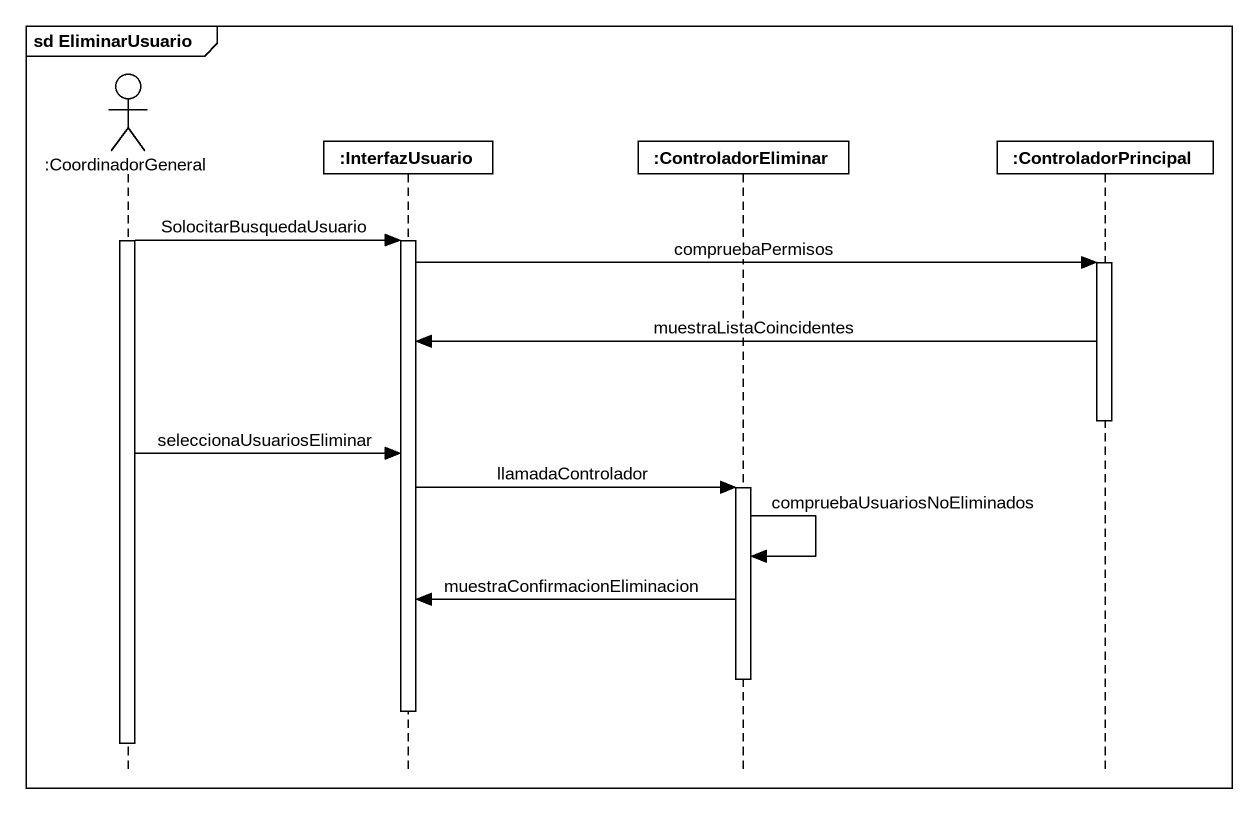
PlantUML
@startuml
mainframe sd EliminarUsuario
hide footbox
actor ":CoordinadorGeneral" as CoordinadorGeneral
participant ":InterfazUsuario" as InterfazUsuario
participant ":ControladorEliminar" as ControladorEliminar
participant ":ControladorPrincipal" as ControladorPrincipal

activate CoordinadorGeneral
CoordinadorGeneral -> InterfazUsuario : SolocitarBusquedaUsuario
activate InterfazUsuario
InterfazUsuario -> ControladorPrincipal : compruebaPermisos
activate ControladorPrincipal
ControladorPrincipal -> InterfazUsuario : muestraListaCoincidentes
deactivate ControladorPrincipal
CoordinadorGeneral -> InterfazUsuario : seleccionaUsuariosEliminar
InterfazUsuario -> ControladorEliminar : llamadaControlador
activate ControladorEliminar
ControladorEliminar -> ControladorEliminar : compruebaUsuariosNoEliminados
ControladorEliminar -> InterfazUsuario : muestraConfirmacionEliminacion
deactivate ControladorEliminar
deactivate InterfazUsuario
deactivate CoordinadorGeneral
@enduml
